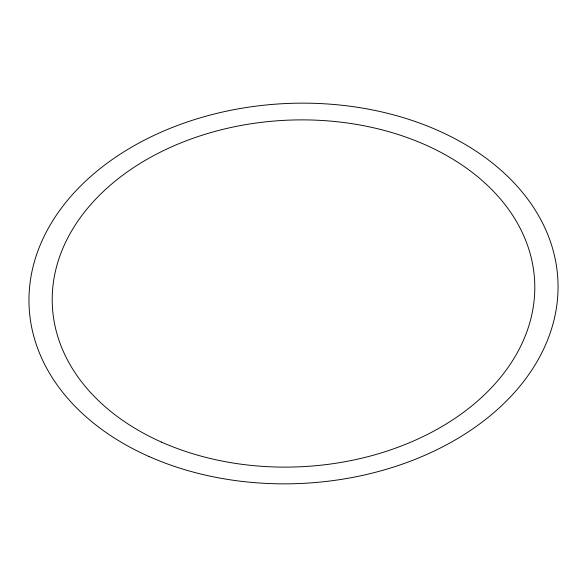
<?xml version="1.0" encoding="UTF-8"?>
<svg xmlns="http://www.w3.org/2000/svg" width="587" height="587" viewBox="0 0 587 587"><rect width="100%" height="100%" fill="white"/><g stroke="black" fill="none" stroke-linecap="round" stroke-linejoin="round"><path stroke-width="0.88" d="M148.856 456.444A264.722 190.107 -3 0 0 557.65 297.242A264.722 190.107 -3 0 0 173.994 126.814A264.722 190.107 -3 0 0 148.856 456.444M161.564 442.128A241.47 173.407 -3 0 0 534.441 296.912A241.47 173.407 -3 0 0 184.494 141.46A241.47 173.407 -3 0 0 161.564 442.128"/></g></svg>
